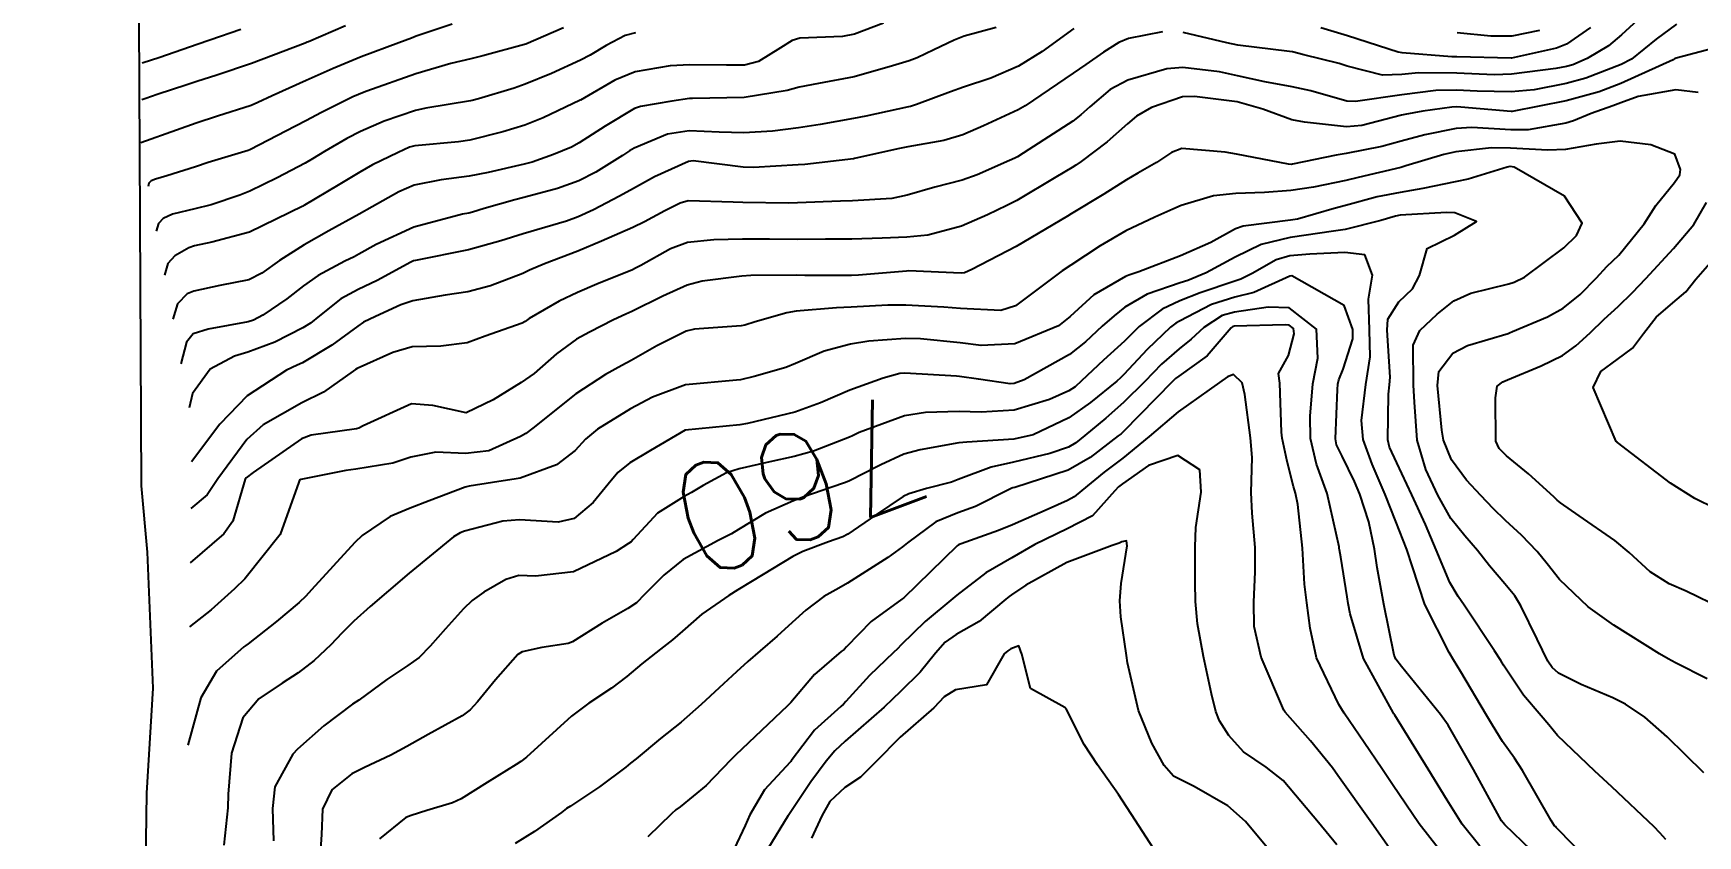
# Model space of a CAD drawing. Header units: metres. Extents: x 318500 to 325275, y 7408834 to 7428799.
# Drawn here: x 323705.5 to 323766.3, y 7421360.6 to 7421389.9 of the extents above; entities that cross this region are included whole.
import ezdxf
from ezdxf.enums import TextEntityAlignment as Align

# ---------------------------------------------------------------- set-up
doc = ezdxf.new("R2010")
doc.units = ezdxf.units.M
doc.header["$MEASUREMENT"] = 0
for name, color, linetype in [('Area', 45, 'Continuous'), ('Cotas', 45, 'Continuous'), ('Curvas de Nivel 1m', 11, 'Continuous'), ('Curvas de Nivel 5m', 15, 'Continuous'), ('Vias Primárias', 230, 'Continuous')]:
    doc.layers.add(name, color=color, linetype=linetype)
doc.styles.add('Style-STANDARD', font='STANDARD.shx')

msp = doc.modelspace()

# ---------------------------------------------------------------- linework, layer by layer
at = {"layer": 'Area'}
msp.add_lwpolyline([(323709.972, 7421301.82), (323709.791, 7421307.386), (323709.748, 7421309.609), (323710.059, 7421317.54), (323710.041, 7421319.807), (323709.629, 7421325.899), (323710.605, 7421337.711), (323710.44, 7421342.96), (323710.44, 7421344.028), (323709.639, 7421357.879), (323709.691, 7421362.165), (323709.925, 7421365.997), (323709.718, 7421370.967), (323709.501, 7421373.381), (323709.42, 7421390.423)], dxfattribs=at)
at = {"layer": 'Curvas de Nivel 1m', "flags": 128}
for points, elevation in [([(323720.838, 7421390.223), (323719.534, 7421389.79), (323719.354, 7421389.722), (323718.895, 7421389.55), (323717.525, 7421389.034), (323716.493, 7421388.608), (323715.516, 7421388.173), (323714.266, 7421387.609), (323713.754, 7421387.368), (323713.505, 7421387.263), (323712.27, 7421386.867), (323711.494, 7421386.614), (323710.783, 7421386.365), (323709.48, 7421385.9)], 773), ([(323716.948, 7421390.167), (323715.593, 7421389.589), (323715.549, 7421389.57), (323715.53, 7421389.562), (323715.478, 7421389.539), (323713.522, 7421388.788), (323712.251, 7421388.372), (323711.515, 7421388.134), (323711.153, 7421388.015), (323710.071, 7421387.664), (323709.656, 7421387.52), (323709.51, 7421387.47)], 774), ([(323724.909, 7421390.1), (323723.53, 7421389.505), (323723.481, 7421389.49), (323721.958, 7421389.073), (323721.525, 7421388.963), (323720.79, 7421388.788), (323719.519, 7421388.414), (323717.728, 7421387.782), (323717.511, 7421387.703), (323717.419, 7421387.663), (323717.217, 7421387.573), (323716.077, 7421387.008), (323715.497, 7421386.705), (323714.771, 7421386.321), (323713.48, 7421385.651), (323713.457, 7421385.644), (323713.39, 7421385.621), (323711.936, 7421385.18), (323711.471, 7421385.023), (323710.431, 7421384.695), (323710.01, 7421384.577), (323709.85, 7421384.508), (323709.773, 7421384.425), (323709.74, 7421384.3)], 772), ([(323740.702, 7421390.103), (323739.538, 7421389.789), (323739.17, 7421389.649), (323738.435, 7421389.291), (323737.826, 7421388.998), (323737.526, 7421388.889), (323736.925, 7421388.71), (323735.52, 7421388.309), (323734.226, 7421388.058), (323733.516, 7421387.924), (323733.074, 7421387.805), (323731.512, 7421387.553), (323729.621, 7421387.518), (323729.511, 7421387.515), (323728.865, 7421387.42), (323727.723, 7421387.221), (323727.506, 7421387.146), (323726.436, 7421386.506), (323725.487, 7421385.896), (323725.207, 7421385.741), (323724.541, 7421385.474), (323723.765, 7421385.196), (323723.474, 7421385.12), (323722.153, 7421384.82), (323721.468, 7421384.687), (323720.443, 7421384.547), (323719.462, 7421384.35), (323718.894, 7421384.113), (323717.923, 7421383.563), (323717.447, 7421383.29), (323716.34, 7421382.682), (323715.436, 7421382.174), (323714.544, 7421381.603), (323713.896, 7421381.139), (323713.419, 7421380.903), (323712.361, 7421380.691), (323711.412, 7421380.48), (323711.165, 7421380.386), (323710.81, 7421380.027), (323710.64, 7421379.46)], 769), ([(323743.543, 7421390.07), (323742.393, 7421389.237), (323741.524, 7421388.697), (323740.51, 7421388.256), (323739.516, 7421387.924), (323739.045, 7421387.754), (323737.8, 7421387.297), (323737.581, 7421387.227), (323737.509, 7421387.209), (323735.95, 7421386.876), (323735.502, 7421386.783), (323734.281, 7421386.565), (323733.496, 7421386.451), (323732.535, 7421386.329), (323731.493, 7421386.263), (323730.599, 7421386.288), (323729.494, 7421386.332), (323728.703, 7421386.211), (323727.484, 7421385.701), (323727.314, 7421385.601), (323727.061, 7421385.436), (323726.092, 7421384.829), (323725.466, 7421384.512), (323724.696, 7421384.237), (323723.456, 7421383.907), (323723.127, 7421383.822), (323722.016, 7421383.504), (323721.585, 7421383.373), (323721.448, 7421383.334), (323721.225, 7421383.291), (323719.443, 7421382.824), (323718.066, 7421382.19), (323717.433, 7421381.832), (323717.264, 7421381.74), (323716.928, 7421381.575), (323715.948, 7421381.059), (323715.416, 7421380.685), (323714.803, 7421380.205), (323713.933, 7421379.612), (323713.592, 7421379.422), (323713.396, 7421379.361), (323711.934, 7421379.099), (323711.389, 7421378.928), (323711.14, 7421378.624), (323710.94, 7421377.84)], 768), ([(323746.778, 7421389.945), (323745.538, 7421389.703), (323745.183, 7421389.556), (323744.632, 7421389.209), (323743.978, 7421388.763), (323743.522, 7421388.438), (323741.763, 7421387.246), (323741.508, 7421387.105), (323740.246, 7421386.521), (323739.494, 7421386.195), (323738.792, 7421385.985), (323737.487, 7421385.75), (323737.112, 7421385.68), (323735.536, 7421385.329), (323735.495, 7421385.315), (323733.719, 7421385.113), (323733.476, 7421385.091), (323731.851, 7421385), (323731.475, 7421385.014), (323729.643, 7421385.242), (323729.477, 7421385.218), (323728.238, 7421384.653), (323727.462, 7421384.237), (323726.948, 7421383.948), (323726.002, 7421383.452), (323725.447, 7421383.197), (323725.023, 7421383.044), (323723.441, 7421382.572), (323722.618, 7421382.318), (323721.435, 7421381.99), (323719.502, 7421381.61), (323719.43, 7421381.588), (323719.333, 7421381.541), (323718.106, 7421380.873), (323717.415, 7421380.551), (323716.781, 7421380.204), (323716.001, 7421379.584), (323715.67, 7421379.313), (323715.393, 7421379.143), (323714.366, 7421378.625), (323713.38, 7421378.265), (323712.896, 7421378.108), (323712.011, 7421377.64), (323711.361, 7421376.756), (323711.24, 7421376.23)], 767), ([(323765.55, 7421390.233), (323764.805, 7421389.677), (323763.905, 7421388.954), (323763.528, 7421388.754), (323762.237, 7421388.258), (323761.521, 7421388.058), (323760.35, 7421387.83), (323759.517, 7421387.755), (323758.276, 7421387.787), (323757.518, 7421387.821), (323756.756, 7421387.809), (323755.516, 7421387.654), (323753.83, 7421387.402), (323753.513, 7421387.414), (323752.201, 7421387.794), (323751.518, 7421387.938), (323750.52, 7421388.13), (323749.522, 7421388.348), (323748.859, 7421388.485), (323747.525, 7421388.646), (323746.939, 7421388.594), (323745.52, 7421388.19), (323744.876, 7421387.847), (323744.127, 7421387.214), (323743.802, 7421386.921), (323743.502, 7421386.694), (323741.902, 7421385.66), (323741.482, 7421385.391), (323741.388, 7421385.345), (323741.194, 7421385.254), (323740.012, 7421384.732), (323739.469, 7421384.538), (323738.474, 7421384.28), (323737.46, 7421383.987), (323736.893, 7421383.873), (323735.457, 7421383.783), (323735.028, 7421383.765), (323733.455, 7421383.704), (323733.121, 7421383.697), (323731.455, 7421383.721), (323731.101, 7421383.739), (323729.456, 7421383.781), (323729.164, 7421383.703), (323728.615, 7421383.418), (323727.861, 7421383.01), (323727.444, 7421382.803), (323726.298, 7421382.307), (323725.435, 7421381.943), (323724.216, 7421381.478), (323723.664, 7421381.248), (323723.425, 7421381.133), (323722.241, 7421380.678), (323721.414, 7421380.467), (323720.593, 7421380.342), (323719.409, 7421380.13), (323718.971, 7421379.982), (323718.04, 7421379.56), (323717.61, 7421379.354), (323717.395, 7421379.213), (323716.446, 7421378.517), (323715.374, 7421377.869), (323715.185, 7421377.78), (323714.789, 7421377.599), (323713.36, 7421376.666), (323712.357, 7421375.635), (323711.33, 7421374.26)], 766), ([(323764.127, 7421390.376), (323763.543, 7421389.842), (323763.061, 7421389.441), (323762.291, 7421388.972), (323761.759, 7421388.746), (323761.527, 7421388.681), (323761.147, 7421388.607), (323759.524, 7421388.4), (323758.887, 7421388.383), (323757.524, 7421388.435), (323756.129, 7421388.449), (323755.523, 7421388.395), (323754.818, 7421388.366), (323753.526, 7421388.701), (323753.23, 7421388.798), (323751.945, 7421389.114), (323751.531, 7421389.214), (323751.419, 7421389.233), (323749.535, 7421389.463), (323749.132, 7421389.55), (323747.541, 7421389.927)], 767), ([(323762.412, 7421390.106), (323761.538, 7421389.501), (323761.171, 7421389.349), (323759.635, 7421389.008), (323759.53, 7421388.992), (323759.511, 7421388.991), (323757.53, 7421389.035), (323757.348, 7421389.042), (323755.532, 7421389.18), (323755.385, 7421389.209), (323753.541, 7421389.806), (323752.561, 7421390.089)], 768), ([(323760.542, 7421389.998), (323759.542, 7421389.786), (323758.77, 7421389.793), (323757.543, 7421389.917)], 769), ([(323727.537, 7421389.915), (323727.163, 7421389.816), (323726.467, 7421389.451), (323725.882, 7421389.101), (323725.525, 7421388.912), (323724.469, 7421388.426), (323723.515, 7421388.034), (323723.111, 7421387.897), (323721.803, 7421387.507), (323721.577, 7421387.441), (323721.509, 7421387.426), (323719.878, 7421387.16), (323719.503, 7421387.079), (323718.367, 7421386.687), (323717.491, 7421386.31), (323717.002, 7421386.06), (323716.188, 7421385.583), (323715.75, 7421385.313), (323715.473, 7421385.156), (323714.449, 7421384.622), (323713.458, 7421384.132), (323713.095, 7421383.985), (323712.042, 7421383.641), (323711.448, 7421383.49), (323710.634, 7421383.291), (323710.287, 7421383.14), (323710.119, 7421382.959), (323710.04, 7421382.68)], 771), ([(323766.337, 7421387.736), (323765.519, 7421387.831), (323764.152, 7421387.586), (323763.514, 7421387.357), (323763.226, 7421387.25), (323762.436, 7421386.971), (323761.784, 7421386.699), (323761.505, 7421386.615), (323760.127, 7421386.374), (323759.5, 7421386.37), (323758.073, 7421386.46), (323757.501, 7421386.423), (323756.359, 7421386.19), (323755.494, 7421385.963), (323754.791, 7421385.77), (323753.486, 7421385.511), (323753.127, 7421385.454), (323751.529, 7421385.119), (323751.488, 7421385.112), (323751.386, 7421385.121), (323749.485, 7421385.486), (323749.07, 7421385.563), (323747.488, 7421385.693), (323747.11, 7421385.551), (323746.559, 7421385.184), (323745.882, 7421384.786), (323745.47, 7421384.55), (323744.64, 7421384.03), (323743.451, 7421383.304), (323743.318, 7421383.222), (323741.439, 7421382.12), (323739.823, 7421381.274), (323739.549, 7421381.157), (323739.428, 7421381.144), (323737.504, 7421381.224), (323737.429, 7421381.221), (323735.683, 7421381.069), (323735.426, 7421381.061), (323733.722, 7421381.059), (323733.426, 7421381.064), (323731.745, 7421381.056), (323731.425, 7421381.03), (323729.977, 7421380.846), (323729.419, 7421380.705), (323728.534, 7421380.298), (323727.405, 7421379.741), (323727.188, 7421379.649), (323726.733, 7421379.44), (323725.854, 7421378.992), (323725.389, 7421378.73), (323724.651, 7421378.201), (323723.834, 7421377.483), (323723.367, 7421377.15), (323722.342, 7421376.518), (323721.355, 7421376.041), (323720.142, 7421376.312), (323719.358, 7421376.37), (323717.6, 7421375.566), (323717.431, 7421375.487), (323717.348, 7421375.467), (323715.699, 7421375.233), (323715.343, 7421375.094), (323713.58, 7421373.872), (323713.321, 7421373.67), (323713.291, 7421373.62), (323712.83, 7421372.094), (323712.505, 7421371.632), (323711.28, 7421370.57)], 764), ([(323766.665, 7421366.339), (323765.513, 7421366.926), (323765.242, 7421367.07), (323764.929, 7421367.25), (323763.26, 7421368.303), (323762.328, 7421368.969), (323761.28, 7421369.961), (323760.829, 7421370.53), (323760.46, 7421370.992), (323759.884, 7421371.586), (323759.307, 7421372.119), (323758.851, 7421372.555), (323758.399, 7421373.024), (323757.883, 7421373.586), (323757.339, 7421374.335), (323757.046, 7421375.043), (323756.981, 7421375.417), (323756.824, 7421377.045), (323756.874, 7421377.549), (323757.388, 7421378.226), (323757.916, 7421378.508), (323759.399, 7421378.944), (323759.447, 7421378.962), (323759.56, 7421379.008), (323760.844, 7421379.553), (323761.413, 7421379.863), (323762.033, 7421380.362), (323762.625, 7421380.968), (323763.011, 7421381.387), (323763.438, 7421381.801), (323764.374, 7421382.946), (323764.789, 7421383.611), (323765.473, 7421384.446), (323765.669, 7421384.735), (323765.696, 7421384.927), (323765.488, 7421385.487), (323764.61, 7421385.826), (323763.495, 7421385.96), (323762.612, 7421385.85), (323761.49, 7421385.655), (323760.849, 7421385.631), (323759.49, 7421385.698), (323758.795, 7421385.716), (323757.488, 7421385.57), (323757.053, 7421385.478), (323755.667, 7421385.058), (323755.524, 7421385.015), (323755.479, 7421385.003), (323753.925, 7421384.632), (323753.472, 7421384.53), (323752.289, 7421384.286), (323751.466, 7421384.154), (323750.505, 7421384.089), (323749.464, 7421384.046), (323748.645, 7421383.969), (323747.457, 7421383.614), (323747.156, 7421383.473), (323746.498, 7421383.184), (323745.445, 7421382.691), (323744.509, 7421382.139), (323743.432, 7421381.438), (323743.122, 7421381.225), (323741.411, 7421379.951), (323740.88, 7421379.786), (323739.409, 7421379.848), (323738.791, 7421379.904), (323737.41, 7421379.98), (323736.75, 7421379.969), (323735.409, 7421379.903), (323734.873, 7421379.873), (323733.406, 7421379.752), (323733.06, 7421379.7), (323731.902, 7421379.372), (323731.532, 7421379.244), (323731.398, 7421379.215), (323729.697, 7421379.104), (323729.394, 7421379.03), (323728.313, 7421378.493), (323727.378, 7421377.956), (323727.04, 7421377.77), (323726.447, 7421377.444), (323725.363, 7421376.742), (323723.787, 7421375.483), (323723.539, 7421375.295), (323723.345, 7421375.182), (323722.182, 7421374.657), (323721.336, 7421374.556), (323720.25, 7421374.612), (323719.333, 7421374.423), (323718.674, 7421374.206), (323717.326, 7421373.992), (323716.959, 7421373.94), (323715.32, 7421373.619), (323715.273, 7421373.591), (323715.242, 7421373.514), (323714.561, 7421371.601), (323713.274, 7421369.985), (323712.898, 7421369.626), (323712.042, 7421368.854), (323711.25, 7421368.24)], 763), ([(323766.541, 7421362.91), (323765.209, 7421364.227), (323764.388, 7421364.942), (323763.686, 7421365.415), (323763.227, 7421365.65), (323762.07, 7421366.134), (323761.236, 7421366.551), (323761.008, 7421366.755), (323760.854, 7421366.986), (323760.456, 7421367.788), (323759.871, 7421369.001), (323759.643, 7421369.374), (323759.278, 7421369.804), (323758.725, 7421370.459), (323758.284, 7421371.025), (323757.821, 7421371.555), (323757.307, 7421372.196), (323756.831, 7421373.045), (323756.401, 7421373.982), (323756.083, 7421375.053), (323755.984, 7421376.434), (323755.949, 7421377.054), (323755.934, 7421378.513), (323756.181, 7421379.052), (323756.814, 7421379.641), (323757.416, 7421380.127), (323758.042, 7421380.41), (323759.426, 7421380.757), (323759.616, 7421380.818), (323759.998, 7421381.001), (323761.441, 7421382.071), (323761.903, 7421382.518), (323762.107, 7421382.973), (323761.465, 7421383.949), (323759.62, 7421385.008), (323759.48, 7421385.029), (323759.461, 7421385.03), (323759.372, 7421385.012), (323757.938, 7421384.569), (323757.472, 7421384.48), (323756.284, 7421384.235), (323755.465, 7421384.091), (323754.614, 7421383.922), (323753.458, 7421383.616), (323753.048, 7421383.504), (323751.714, 7421383.116), (323751.45, 7421383.072), (323749.732, 7421382.852), (323749.446, 7421382.758), (323748.548, 7421382.26), (323747.436, 7421381.777), (323745.922, 7421381.193), (323745.554, 7421381.073), (323745.427, 7421381.026), (323744.273, 7421380.355), (323743.405, 7421379.564), (323742.987, 7421379.226), (323741.39, 7421378.568), (323740.16, 7421378.497), (323739.39, 7421378.597), (323737.939, 7421378.747), (323737.392, 7421378.762), (323736.052, 7421378.658), (323735.388, 7421378.552), (323734.427, 7421378.297), (323733.377, 7421377.846), (323733.03, 7421377.701), (323731.87, 7421377.372), (323731.369, 7421377.254), (323731.23, 7421377.244), (323729.367, 7421377.064), (323728.165, 7421376.619), (323727.358, 7421376.188), (323726.151, 7421375.448), (323725.716, 7421375.082), (323725.338, 7421374.677), (323724.648, 7421374.153), (323723.323, 7421373.666), (323723.176, 7421373.637), (323722.315, 7421373.5), (323721.462, 7421373.365), (323721.317, 7421373.33), (323720.007, 7421372.832), (323719.305, 7421372.568), (323718.583, 7421372.269), (323717.553, 7421371.566), (323717.287, 7421371.312), (323715.709, 7421369.586), (323715.499, 7421369.356), (323715.263, 7421369.125), (323714.428, 7421368.426), (323713.399, 7421367.618), (323713.306, 7421367.552), (323713.238, 7421367.505), (323712.243, 7421366.617), (323711.671, 7421365.643), (323711.19, 7421363.92)], 762), ([(323765.155, 7421360.472), (323764.945, 7421360.721), (323764.737, 7421360.936), (323763.182, 7421362.397), (323762.568, 7421362.966), (323761.209, 7421364.267), (323760.888, 7421364.658), (323760.605, 7421364.989), (323759.965, 7421365.743), (323759.237, 7421366.839), (323759.131, 7421367.012), (323758.905, 7421367.356), (323757.799, 7421369.032), (323757.577, 7421369.339), (323757.278, 7421369.858), (323756.778, 7421371.045), (323756.384, 7421371.969), (323755.886, 7421373.054), (323755.337, 7421374.216), (323755.075, 7421374.793), (323755.005, 7421375.065), (323755.033, 7421376.732), (323755.073, 7421377.064), (323755.092, 7421377.346), (323754.985, 7421379.066), (323755.011, 7421379.461), (323755.416, 7421380.098), (323755.91, 7421380.568), (323756.171, 7421381.053), (323756.444, 7421382.045), (323757.445, 7421382.528), (323758.252, 7421383.028), (323757.455, 7421383.344), (323757.145, 7421383.353), (323755.453, 7421383.253), (323755.288, 7421383.227), (323754.751, 7421383.07), (323753.447, 7421382.742), (323753.022, 7421382.672), (323751.443, 7421382.443), (323750.382, 7421382.189), (323749.436, 7421381.731), (323748.38, 7421381.156), (323747.712, 7421380.88), (323747.424, 7421380.786), (323746.225, 7421380.381), (323745.41, 7421379.898), (323745.019, 7421379.591), (323744.581, 7421379.208), (323743.97, 7421378.636), (323743.384, 7421378.179), (323741.726, 7421377.245), (323741.369, 7421377.111), (323741.218, 7421377.101), (323740.068, 7421377.27), (323739.371, 7421377.376), (323739.265, 7421377.388), (323737.373, 7421377.493), (323737.194, 7421377.482), (323736.581, 7421377.312), (323735.365, 7421376.879), (323734.289, 7421376.412), (323733.357, 7421376.07), (323731.63, 7421375.653), (323731.352, 7421375.612), (323729.35, 7421375.41), (323728.085, 7421374.676), (323727.332, 7421374.224), (323726.897, 7421373.865), (323726.536, 7421373.442), (323725.991, 7421372.768), (323725.301, 7421372.185), (323724.717, 7421372.051), (323723.3, 7421372.144), (323722.697, 7421372.098), (323721.293, 7421371.73), (323721.136, 7421371.669), (323720.89, 7421371.516), (323719.277, 7421370.197), (323718.519, 7421369.551), (323717.849, 7421368.973), (323717.253, 7421368.448), (323716.813, 7421368.007), (323716.412, 7421367.578), (323715.808, 7421367.007), (323715.225, 7421366.561), (323714.638, 7421366.18), (323713.789, 7421365.611), (323713.203, 7421364.921), (323712.784, 7421363.626), (323712.666, 7421362.129), (323712.648, 7421361.628), (323712.503, 7421360.266)], 761), ([(323767.208, 7421368.901), (323765.898, 7421369.539), (323765.279, 7421369.808), (323764.588, 7421370.245), (323763.819, 7421370.952), (323763.296, 7421371.39), (323762, 7421372.283), (323761.317, 7421372.759), (323761.195, 7421372.859), (323761.064, 7421372.984), (323760.151, 7421373.817), (323759.342, 7421374.483), (323759.074, 7421374.743), (323758.95, 7421375.016), (323758.939, 7421376.59), (323758.996, 7421377.016), (323759.208, 7421377.177), (323759.374, 7421377.247), (323760.612, 7421377.762), (323761.387, 7421378.138), (323761.879, 7421378.489), (323762.393, 7421378.97), (323762.909, 7421379.463), (323763.415, 7421379.932), (323763.937, 7421380.438), (323764.428, 7421380.945), (323765.441, 7421382.047), (323766.185, 7421382.919), (323766.648, 7421383.726)], 764), ([(323760.242, 7421360.085), (323759.28, 7421361.008), (323759.162, 7421361.162), (323758.132, 7421363.026), (323757.795, 7421363.63), (323757.206, 7421364.643), (323756.932, 7421365.043), (323755.504, 7421366.789), (323755.3, 7421367.059), (323755.242, 7421367.201), (323754.857, 7421369.066), (323754.62, 7421370.407), (323754.518, 7421371.072), (323754.315, 7421372.064), (323753.986, 7421373.08), (323753.788, 7421373.544), (323753.341, 7421374.462), (323753.135, 7421374.881), (323753.092, 7421375.094), (323753.17, 7421376.895), (323753.187, 7421377.093), (323753.22, 7421377.245), (323753.378, 7421377.643), (323753.736, 7421378.744), (323753.734, 7421379.085), (323753.413, 7421379.961), (323751.499, 7421381.049), (323751.429, 7421381.03), (323750.11, 7421380.443), (323749.417, 7421380.262), (323748.569, 7421379.997), (323747.403, 7421379.392), (323747.262, 7421379.313), (323747.074, 7421379.175), (323746.218, 7421378.357), (323745.374, 7421377.449), (323745.25, 7421377.323), (323745.111, 7421377.203), (323744.156, 7421376.418), (323743.356, 7421375.858), (323742.056, 7421375.239), (323741.348, 7421375.088), (323739.632, 7421374.981), (323739.345, 7421374.952), (323737.934, 7421374.698), (323737.338, 7421374.532), (323736.494, 7421374.151), (323735.323, 7421373.55), (323735.168, 7421373.486), (323734.702, 7421373.336), (323733.685, 7421372.975), (323733.312, 7421372.835), (323732.284, 7421372.387), (323731.296, 7421371.784), (323731.046, 7421371.631), (323730.557, 7421371.391), (323729.283, 7421370.691), (323728.569, 7421370.125), (323727.882, 7421369.424), (323727.574, 7421369.118), (323727.262, 7421368.911), (323726.322, 7421368.376), (323725.243, 7421367.693), (323725.08, 7421367.625), (323724.123, 7421367.477), (323723.397, 7421367.329), (323723.236, 7421367.229), (323722.423, 7421366.297), (323721.773, 7421365.504), (323721.505, 7421365.21), (323721.205, 7421364.99), (323719.972, 7421364.303), (323719.193, 7421363.866), (323718.606, 7421363.549), (323717.644, 7421363.102), (323717.18, 7421362.878), (323716.454, 7421362.294), (323716.112, 7421361.58), (323716.069, 7421360.658), (323715.998, 7421359.581)], 759), ([(323758.369, 7421360.239), (323757.727, 7421361.031), (323757.173, 7421361.906), (323756.482, 7421363.047), (323755.261, 7421365.008), (323755.226, 7421365.06), (323755.21, 7421365.085), (323754.126, 7421367.077), (323753.634, 7421368.715), (323753.565, 7421369.086), (323753.522, 7421369.336), (323753.287, 7421370.775), (323753.242, 7421371.043), (323753.237, 7421371.091), (323753.231, 7421371.151), (323752.798, 7421373.098), (323752.404, 7421374.171), (323752.18, 7421375.108), (323752.171, 7421375.921), (323752.269, 7421377.107), (323752.451, 7421378.037), (323752.399, 7421379.105), (323751.411, 7421379.883), (323750.643, 7421379.896), (323749.409, 7421379.716), (323748.961, 7421379.592), (323748.292, 7421379.157), (323747.823, 7421378.734), (323747.388, 7421378.38), (323746.739, 7421377.82), (323746.141, 7421377.188), (323745.362, 7421376.419), (323744.713, 7421375.85), (323743.949, 7421375.214), (323743.614, 7421374.95), (323743.344, 7421374.794), (323742.673, 7421374.563), (323741.335, 7421374.242), (323740.531, 7421374.06), (323739.325, 7421373.608), (323739.076, 7421373.522), (323738.167, 7421373.287), (323737.522, 7421373.092), (323737.315, 7421372.993), (323736.304, 7421372.316), (323735.294, 7421371.62), (323735.105, 7421371.52), (323734.591, 7421371.337), (323733.644, 7421370.989), (323733.285, 7421370.809), (323731.802, 7421369.899), (323731.272, 7421369.587), (323730.946, 7421369.385), (323729.964, 7421368.695), (323729.25, 7421368.082), (323728.891, 7421367.768), (323728.448, 7421367.418), (323727.771, 7421366.885), (323727.225, 7421366.425), (323726.662, 7421365.995), (323725.833, 7421365.451), (323725.205, 7421364.978), (323723.561, 7421363.484), (323723.355, 7421363.32), (323723.186, 7421363.214), (323722.119, 7421362.557), (323721.167, 7421361.962), (323720.861, 7421361.819), (323719.917, 7421361.529), (323719.341, 7421361.353), (323719.156, 7421361.283), (323718.193, 7421360.506)], 758), ([(323757.147, 7421359.773), (323756.155, 7421361.05), (323755.181, 7421362.48), (323754.795, 7421363.066), (323754.141, 7421364.018), (323753.414, 7421365.087), (323753.215, 7421365.404), (323752.409, 7421367.102), (323752.177, 7421368.185), (323752.047, 7421369.108), (323751.965, 7421369.798), (323751.89, 7421371.111), (323751.727, 7421372.701), (323751.634, 7421373.115), (323751.564, 7421373.357), (323751.337, 7421374.269), (323751.151, 7421375.122), (323751.13, 7421375.345), (323751.063, 7421377.123), (323751.022, 7421377.477), (323751.385, 7421378.144), (323751.588, 7421378.926), (323751.564, 7421379.118), (323751.402, 7421379.248), (323751.262, 7421379.261), (323749.401, 7421379.207), (323749.35, 7421379.191), (323749.285, 7421379.142), (323748.41, 7421378.129), (323747.373, 7421377.387), (323747.251, 7421377.293), (323747.136, 7421377.174), (323745.352, 7421375.363), (323745.267, 7421375.284), (323745.163, 7421375.202), (323744.134, 7421374.417), (323743.331, 7421373.957), (323741.394, 7421373.322), (323741.321, 7421373.306), (323741.277, 7421373.295), (323741.179, 7421373.251), (323739.949, 7421372.625), (323739.307, 7421372.394), (323738.51, 7421372.074), (323737.465, 7421371.297), (323737.289, 7421371.151), (323736.746, 7421370.769), (323735.275, 7421369.826), (323734.957, 7421369.649), (323734.412, 7421369.339), (323733.756, 7421368.851), (323733.256, 7421368.39), (323732.713, 7421367.893), (323732.092, 7421367.367), (323731.638, 7421366.97), (323731.228, 7421366.595), (323730.599, 7421366.01), (323729.942, 7421365.399), (323729.203, 7421364.758), (323728.453, 7421364.162), (323727.564, 7421363.426), (323727.358, 7421363.257), (323727.185, 7421363.115), (323726.218, 7421362.401), (323725.163, 7421361.692), (323725.022, 7421361.602), (323724.832, 7421361.465), (323723.856, 7421360.772), (323723.143, 7421360.326)], 757), ([(323755.145, 7421360.046), (323754.424, 7421361.071), (323753.186, 7421362.817), (323752.985, 7421363.092), (323752.179, 7421364.08), (323751.265, 7421365.119), (323751.211, 7421365.196), (323750.386, 7421367.129), (323750.134, 7421368.254), (323750.118, 7421369.132), (323750.166, 7421370.246), (323750.167, 7421371.131), (323750.051, 7421372.39), (323750.016, 7421373.133), (323750.059, 7421374.413), (323749.994, 7421375.134), (323749.79, 7421376.712), (323749.687, 7421377.137), (323749.375, 7421377.45), (323749.153, 7421377.364), (323748.865, 7421377.148), (323747.359, 7421376.085), (323746.296, 7421375.186), (323745.338, 7421374.397), (323744.654, 7421373.883), (323743.835, 7421373.215), (323743.554, 7421372.98), (323743.314, 7421372.844), (323742.611, 7421372.532), (323741.301, 7421371.96), (323740.797, 7421371.756), (323739.435, 7421371.269), (323739.331, 7421371.228), (323739.289, 7421371.194), (323737.336, 7421369.299), (323737.302, 7421369.267), (323737.269, 7421369.242), (323736.143, 7421368.431), (323735.243, 7421367.506), (323735.159, 7421367.413), (323735.052, 7421367.332), (323734.076, 7421366.492), (323733.212, 7421365.48), (323733.151, 7421365.411), (323733.091, 7421365.352), (323731.192, 7421363.556), (323731.023, 7421363.383), (323730.122, 7421362.449), (323729.164, 7421361.674), (323729.013, 7421361.56), (323728.855, 7421361.413), (323727.99, 7421360.579)], 756), ([(323751.136, 7421359.538), (323749.811, 7421361.13), (323749.169, 7421361.711), (323747.932, 7421362.405), (323747.184, 7421362.782), (323746.847, 7421363.173), (323746.389, 7421363.987), (323745.903, 7421365.183), (323745.506, 7421366.918), (323745.466, 7421367.188), (323745.261, 7421368.6), (323745.227, 7421369.191), (323745.276, 7421369.815), (323745.496, 7421371.197), (323745.471, 7421371.376), (323745.292, 7421371.336), (323745.199, 7421371.294), (323744.945, 7421371.203), (323743.284, 7421370.581), (323741.789, 7421369.756), (323741.272, 7421369.406), (323741.178, 7421369.344), (323741.066, 7421369.252), (323740.086, 7421368.434), (323739.25, 7421367.958), (323738.844, 7421367.678), (323738.489, 7421367.281), (323737.935, 7421366.584), (323737.219, 7421365.877), (323736.92, 7421365.598), (323736.621, 7421365.309), (323735.197, 7421364.07), (323734.816, 7421363.711), (323734.499, 7421363.337), (323733.943, 7421362.577), (323733.161, 7421361.417), (323733.133, 7421361.378), (323733.114, 7421361.351), (323732.368, 7421360.135)], 754), ([(323746.983, 7421359.321), (323745.778, 7421361.184), (323745.174, 7421362.115), (323744.402, 7421363.202), (323743.926, 7421363.938), (323743.276, 7421365.219), (323743.211, 7421365.291), (323741.965, 7421365.983), (323741.642, 7421367.244), (323741.54, 7421367.542), (323741.243, 7421367.433), (323741.128, 7421367.365), (323741, 7421367.252), (323740.357, 7421366.124), (323739.22, 7421365.936), (323738.814, 7421365.678), (323738.432, 7421365.282), (323737.199, 7421364.212), (323736.309, 7421363.313), (323735.751, 7421362.752), (323735.176, 7421362.372), (323734.64, 7421361.863), (323734.346, 7421361.338), (323733.963, 7421360.527)], 753)]:
    msp.add_lwpolyline(points, dxfattribs=dict(at, elevation=elevation))
at = {"layer": 'Curvas de Nivel 5m', "flags": 128}
for points, elevation in [([(323713.122, 7421390.04), (323711.993, 7421389.643), (323711.528, 7421389.482), (323710.175, 7421389.012), (323709.52, 7421388.8)], 775), ([(323736.595, 7421390.264), (323735.538, 7421389.86), (323735.094, 7421389.779), (323733.535, 7421389.722), (323733.259, 7421389.638), (323732.834, 7421389.367), (323732.034, 7421388.866), (323731.524, 7421388.731), (323730.863, 7421388.729), (323729.523, 7421388.743), (323728.807, 7421388.705), (323727.52, 7421388.488), (323726.782, 7421388.183), (323725.536, 7421387.46), (323725.519, 7421387.45), (323724.17, 7421386.81), (323723.496, 7421386.542), (323722.696, 7421386.294), (323721.487, 7421385.998), (323721.073, 7421385.93), (323719.484, 7421385.787), (323719.289, 7421385.737), (323718.867, 7421385.549), (323717.939, 7421385.097), (323717.469, 7421384.831), (323716.684, 7421384.355), (323715.45, 7421383.621), (323715.43, 7421383.61), (323715.395, 7421383.591), (323713.44, 7421382.64), (323712.069, 7421382.273), (323711.435, 7421382.143), (323711.23, 7421382.063), (323710.723, 7421381.773), (323710.465, 7421381.491), (323710.34, 7421381.07)], 770), ([(323767.054, 7421389.39), (323765.531, 7421388.993), (323765.489, 7421388.972), (323765.425, 7421388.932), (323763.521, 7421388.064), (323762.723, 7421387.763), (323761.515, 7421387.435), (323759.549, 7421387.048), (323759.51, 7421387.048), (323757.676, 7421387.202), (323757.512, 7421387.213), (323757.349, 7421387.204), (323756.29, 7421387.052), (323755.635, 7421386.932), (323755.508, 7421386.904), (323754.054, 7421386.53), (323753.501, 7421386.483), (323751.967, 7421386.649), (323751.504, 7421386.739), (323750.44, 7421387.131), (323749.513, 7421387.39), (323747.946, 7421387.595), (323747.514, 7421387.574), (323746.378, 7421387.187), (323745.832, 7421386.868), (323745.501, 7421386.589), (323744.765, 7421385.933), (323743.814, 7421385.217), (323743.613, 7421385.084), (323743.477, 7421384.998), (323742.883, 7421384.64), (323741.458, 7421383.792), (323741.102, 7421383.608), (323740.387, 7421383.266), (323739.446, 7421382.855), (323738.211, 7421382.524), (323737.442, 7421382.452), (323736.542, 7421382.414), (323735.441, 7421382.384), (323734.48, 7421382.384), (323733.44, 7421382.376), (323732.427, 7421382.384), (323731.44, 7421382.379), (323730.397, 7421382.353), (323729.438, 7421382.259), (323728.819, 7421382.033), (323727.728, 7421381.427), (323727.539, 7421381.319), (323727.428, 7421381.268), (323726.128, 7421380.74), (323725.415, 7421380.441), (323724.756, 7421380.124), (323723.655, 7421379.486), (323723.506, 7421379.381), (323723.397, 7421379.319), (323722.055, 7421378.838), (323721.386, 7421378.606), (323720.425, 7421378.484), (323719.384, 7421378.449), (323718.68, 7421378.251), (323717.371, 7421377.668), (323717.309, 7421377.632), (323717.226, 7421377.571), (323716.149, 7421376.796), (323715.358, 7421376.407), (323713.945, 7421375.611), (323713.342, 7421375.076), (323712.285, 7421373.636), (323711.898, 7421373.054), (323711.3, 7421372.55)], 765), ([(323766.966, 7421372.557), (323766.222, 7421372.916), (323765.328, 7421373.476), (323763.398, 7421374.959), (323763.372, 7421374.981), (323763.35, 7421375.001), (323762.508, 7421376.969), (323762.792, 7421377.553), (323763.385, 7421377.991), (323763.943, 7421378.4), (323764.339, 7421378.946), (323764.812, 7421379.536), (323765.417, 7421380.055), (323765.89, 7421380.456), (323766.26, 7421380.918), (323767.444, 7421382.289)], 765), ([(323763.081, 7421358.961), (323761.159, 7421360.915), (323761.125, 7421360.946), (323761.097, 7421360.981), (323760.977, 7421361.169), (323759.921, 7421362.999), (323759.633, 7421363.44), (323759.2, 7421364.057), (323758.835, 7421364.645), (323758.617, 7421365.019), (323757.676, 7421366.591), (323757.403, 7421367.038), (323757.244, 7421367.298), (323756.362, 7421369.049), (323755.913, 7421370.424), (323755.701, 7421371.056), (323755.305, 7421372.075), (323754.909, 7421373.066), (323754.431, 7421374.169), (323754.108, 7421375.079), (323754.046, 7421375.768), (323754.202, 7421377.078), (323754.367, 7421378.094), (323754.337, 7421379.076), (323754.298, 7421380.196), (323754.453, 7421381.075), (323754.169, 7421381.811), (323753.438, 7421381.899), (323752.164, 7421381.836), (323751.436, 7421381.77), (323750.931, 7421381.629), (323750.054, 7421381.134), (323749.646, 7421380.919), (323749.426, 7421380.853), (323748.153, 7421380.425), (323747.414, 7421380.128), (323746.765, 7421379.825), (323745.929, 7421379.192), (323745.665, 7421378.927), (323745.392, 7421378.666), (323744.621, 7421377.968), (323743.828, 7421377.215), (323743.586, 7421377), (323743.366, 7421376.852), (323742.659, 7421376.527), (323741.359, 7421376.143), (323740.164, 7421376.068), (323739.358, 7421376.096), (323738.123, 7421376.058), (323737.356, 7421375.936), (323735.708, 7421375.325), (323735.465, 7421375.211), (323735.347, 7421375.158), (323734.034, 7421374.649), (323733.337, 7421374.453), (323732.44, 7421374.257), (323731.329, 7421374.002), (323730.859, 7421373.855), (323730.015, 7421373.4), (323729.585, 7421373.137), (323729.314, 7421372.993), (323728.343, 7421372.381), (323727.447, 7421371.428), (323727.375, 7421371.344), (323727.288, 7421371.278), (323726.828, 7421370.98), (323725.278, 7421370.245), (323723.882, 7421370.087), (323723.276, 7421370.111), (323722.8, 7421369.969), (323722.003, 7421369.503), (323721.576, 7421369.197), (323721.261, 7421368.899), (323720.6, 7421368.169), (323720.042, 7421367.528), (323719.645, 7421367.123), (323719.229, 7421366.821), (323718.459, 7421366.313), (323717.435, 7421365.567), (323717.208, 7421365.411), (323716.152, 7421364.629), (323715.192, 7421363.772), (323715.028, 7421363.592), (323714.371, 7421362.403), (323714.284, 7421361.603), (323714.323, 7421360.422)], 760), ([(323753.148, 7421360.282), (323752.482, 7421361.097), (323751.183, 7421362.627), (323750.569, 7421363.119), (323749.739, 7421363.678), (323749.201, 7421364.271), (323748.866, 7421364.805), (323748.727, 7421365.147), (323748.576, 7421365.793), (323748.273, 7421367.155), (323748.065, 7421368.351), (323747.985, 7421369.159), (323747.969, 7421369.851), (323747.97, 7421371.16), (323748.002, 7421371.861), (323748.194, 7421373.157), (323748.139, 7421373.965), (323747.34, 7421374.488), (323746.27, 7421374.122), (323745.324, 7421373.452), (323745.18, 7421373.344), (323745.041, 7421373.203), (323744.228, 7421372.289), (323743.299, 7421371.812), (323742.114, 7421371.238), (323741.285, 7421370.756), (323740.331, 7421370.208), (323739.271, 7421369.393), (323739.123, 7421369.272), (323738.112, 7421368.432), (323737.244, 7421367.576), (323737.106, 7421367.438), (323736.956, 7421367.304), (323736.085, 7421366.459), (323735.213, 7421365.507), (323735.127, 7421365.415), (323735.03, 7421365.332), (323734.076, 7421364.467), (323733.226, 7421363.35), (323733.212, 7421363.327), (323733.189, 7421363.303), (323732.243, 7421362.295), (323731.708, 7421361.372), (323731.54, 7421360.989), (323731.141, 7421360.133)], 755)]:
    msp.add_lwpolyline(points, dxfattribs=dict(at, elevation=elevation))
at = {"layer": 'Vias Primárias'}
for points in [[(323715.644, 7420145.548, 0), (323709.04, 7420132.939)], [(323831.088, 7420001.787, 0), (323833.844, 7420008.443, 0.220888)]]:
    msp.add_lwpolyline(points, format="xyb", dxfattribs=at)

# ---------------------------------------------------------------- texts
at = {"layer": 'Cotas', "style": 'Style-STANDARD'}
msp.add_text('760', height=4, rotation=200.35574, dxfattribs=at).set_placement((323733.517, 7421373.398, 760), align=Align.MIDDLE_CENTER)

doc.saveas('drawing.dxf')
